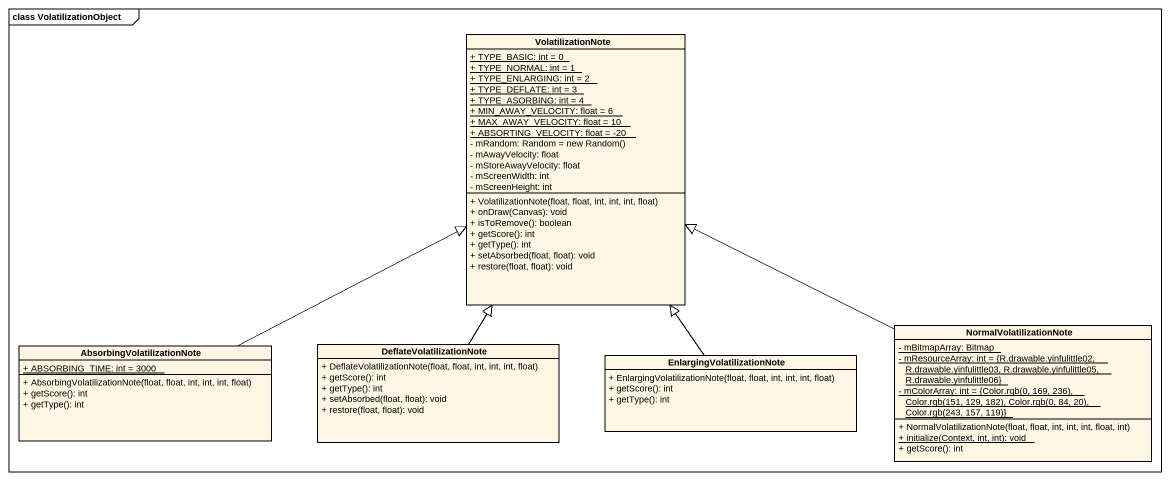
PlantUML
@startuml
mainframe class VolatilizationObject
hide circle
hide empty members
skinparam classAttributeIconSize 0
class VolatilizationNote {
  {static} + TYPE_BASIC: int = 0
  {static} + TYPE_NORMAL: int = 1
  {static} + TYPE_ENLARGING: int = 2
  {static} + TYPE_DEFLATE: int = 3
  {static} + TYPE_ASORBING: int = 4
  {static} + MIN_AWAY_VELOCITY: float = 6
  {static} + MAX_AWAY_VELOCITY: float = 10
  {static} + ABSORTING_VELOCITY: float = -20
  {field} - mRandom: Random = new Random()
  - mAwayVelocity: float
  - mStoreAwayVelocity: float
  - mScreenWidth: int
  - mScreenHeight: int
  + VolatilizationNote(float, float, int, int, int, float)
  + onDraw(Canvas): void
  + isToRemove(): boolean
  + getScore(): int
  + getType(): int
  + setAbsorbed(float, float): void
  + restore(float, float): void
}
class NormalVolatilizationNote {
  {static} - mBitmapArray: Bitmap
  {static} - mResourceArray: int = {R.drawable.yinfulittle02, R.drawable.yinfulittle03, R.drawable.yinfulittle05, R.drawable.yinfulittle06}
  {static} {field} - mColorArray: int = {Color.rgb(0, 169, 236), Color.rgb(151, 129, 182), Color.rgb(0, 84, 20), Color.rgb(243, 157, 119)}
  + NormalVolatilizationNote(float, float, int, int, int, float, int)
  {static} + initialize(Context, int, int): void
  + getScore(): int
}
class AbsorbingVolatilizationNote {
  {static} + ABSORBING_TIME: int = 3000
  + AbsorbingVolatilizationNote(float, float, int, int, int, float)
  + getScore(): int
  + getType(): int
}
class DeflateVolatilizationNote {
  + DeflateVolatilizationNote(float, float, int, int, int, float)
  + getScore(): int
  + getType(): int
  + setAbsorbed(float, float): void
  + restore(float, float): void
}
class EnlargingVolatilizationNote {
  + EnlargingVolatilizationNote(float, float, int, int, int, float)
  + getScore(): int
  + getType(): int
}
NormalVolatilizationNote -left-|> VolatilizationNote
AbsorbingVolatilizationNote -right-|> VolatilizationNote
DeflateVolatilizationNote -up-|> VolatilizationNote
EnlargingVolatilizationNote -up-|> VolatilizationNote
@enduml
